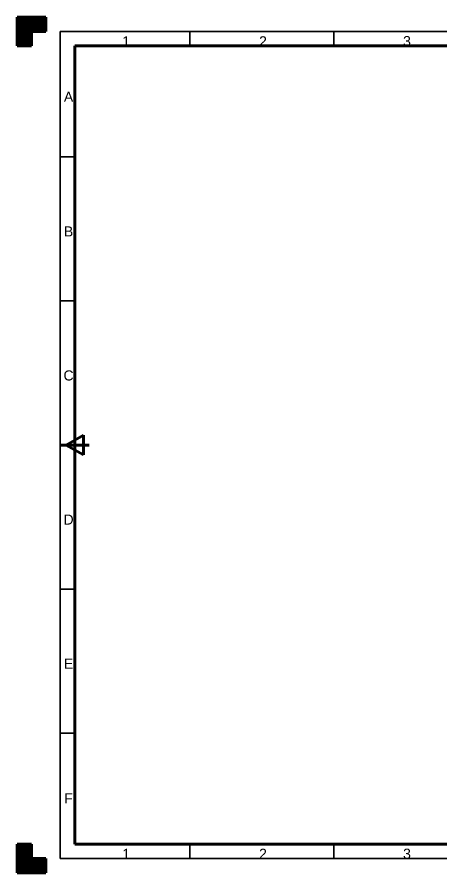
# Model space of a CAD drawing. Header units: millimetres. Extents: x 0 to 420, y 0 to 297.
# Drawn here: x 0 to 147.5, y 0 to 297 of the extents above; entities that cross this region are included whole.
import ezdxf

# ---------------------------------------------------------------- set-up
doc = ezdxf.new("R2010")
doc.units = ezdxf.units.MM
doc.layers.add('256', color=7, linetype='Continuous', true_color=0xffffff)
doc.styles.add('Arial', font='Arial')

# ---------------------------------------------------------------- blocks, each defined once
blk = doc.blocks.new('HATCH1')
at = {"color": 18, "lineweight": 13}
for p, q in [((0, 296.98988), (10, 296.98988)), ((0, 296.94755), (10, 296.94755)), ((0, 296.90522), (10, 296.90522)), ((0, 296.86289), (10, 296.86289)), ((0, 296.82056), (10, 296.82056)), ((0, 296.77823), (10, 296.77823)), ((0, 296.7359), (10, 296.7359)), ((0, 296.69357), (10, 296.69357)), ((0, 296.65124), (10, 296.65124)), ((0, 296.60891), (10, 296.60891)), ((0, 296.56658), (10, 296.56658)), ((0, 296.52425), (10, 296.52425)), ((0, 296.48192), (10, 296.48192)), ((0, 296.43959), (10, 296.43959)), ((0, 296.39726), (10, 296.39726)), ((0, 296.35493), (10, 296.35493)), ((0, 296.3126), (10, 296.3126)), ((0, 296.27027), (10, 296.27027)), ((0, 296.22794), (10, 296.22794)), ((0, 296.18561), (10, 296.18561)), ((0, 296.14328), (10, 296.14328)), ((0, 296.10095), (10, 296.10095)), ((0, 296.05862), (10, 296.05862)), ((0, 296.01629), (10, 296.01629)), ((0, 295.97396), (10, 295.97396)), ((0, 295.93163), (10, 295.93163)), ((0, 295.8893), (10, 295.8893)), ((0, 295.84697), (10, 295.84697)), ((0, 295.80464), (10, 295.80464)), ((0, 295.76231), (10, 295.76231)), ((0, 295.71998), (10, 295.71998)), ((0, 295.67765), (10, 295.67765)), ((0, 295.63532), (10, 295.63532)), ((0, 295.59299), (10, 295.59299)), ((0, 295.55066), (10, 295.55066)), ((0, 295.50833), (10, 295.50833)), ((0, 295.466), (10, 295.466)), ((0, 295.42367), (10, 295.42367)), ((0, 295.38134), (10, 295.38134)), ((0, 295.33901), (10, 295.33901)), ((0, 295.29668), (10, 295.29668)), ((0, 295.25435), (10, 295.25435)), ((0, 295.21202), (10, 295.21202)), ((0, 295.16969), (10, 295.16969)), ((0, 295.12736), (10, 295.12736)), ((0, 295.08503), (10, 295.08503)), ((0, 295.0427), (10, 295.0427)), ((0, 295.00037), (10, 295.00037)), ((0, 294.95804), (10, 294.95804)), ((0, 294.91571), (10, 294.91571)), ((0, 294.87338), (10, 294.87338)), ((0, 294.83105), (10, 294.83105)), ((0, 294.78872), (10, 294.78872)), ((0, 294.74639), (10, 294.74639)), ((0, 294.70406), (10, 294.70406)), ((0, 294.66173), (10, 294.66173)), ((0, 294.6194), (10, 294.6194)), ((0, 294.57707), (10, 294.57707)), ((0, 294.53474), (10, 294.53474)), ((0, 294.49241), (10, 294.49241)), ((0, 294.45008), (10, 294.45008)), ((0, 294.40775), (10, 294.40775)), ((0, 294.36542), (10, 294.36542)), ((0, 294.32309), (10, 294.32309)), ((0, 294.28076), (10, 294.28076)), ((0, 294.23843), (10, 294.23843)), ((0, 294.1961), (10, 294.1961)), ((0, 294.15377), (10, 294.15377)), ((0, 294.11144), (10, 294.11144)), ((0, 294.06911), (10, 294.06911)), ((0, 294.02678), (10, 294.02678)), ((0, 293.98445), (10, 293.98445)), ((0, 293.94212), (10, 293.94212)), ((0, 293.89979), (10, 293.89979)), ((0, 293.85746), (10, 293.85746)), ((0, 293.81513), (10, 293.81513)), ((0, 293.7728), (10, 293.7728)), ((0, 293.73047), (10, 293.73047)), ((0, 293.68814), (10, 293.68814)), ((0, 293.64581), (10, 293.64581)), ((0, 293.60348), (10, 293.60348)), ((0, 293.56115), (10, 293.56115)), ((0, 293.51882), (10, 293.51882)), ((0, 293.47649), (10, 293.47649)), ((0, 293.43416), (10, 293.43416)), ((0, 293.39183), (10, 293.39183)), ((0, 293.3495), (10, 293.3495)), ((0, 293.30717), (10, 293.30717)), ((0, 293.26484), (10, 293.26484)), ((0, 293.22251), (10, 293.22251)), ((0, 293.18018), (10, 293.18018)), ((0, 293.13785), (10, 293.13785)), ((0, 293.09552), (10, 293.09552)), ((0, 293.05319), (10, 293.05319)), ((0, 293.01086), (10, 293.01086)), ((0, 292.96853), (10, 292.96853)), ((0, 292.9262), (10, 292.9262)), ((0, 292.88387), (10, 292.88387)), ((0, 292.84154), (10, 292.84154)), ((0, 292.79921), (10, 292.79921)), ((0, 292.75688), (10, 292.75688)), ((0, 292.71455), (10, 292.71455)), ((0, 292.67222), (10, 292.67222)), ((0, 292.62989), (10, 292.62989)), ((0, 292.58756), (10, 292.58756)), ((0, 292.54523), (10, 292.54523)), ((0, 292.5029), (10, 292.5029)), ((0, 292.46057), (10, 292.46057)), ((0, 292.41824), (10, 292.41824)), ((0, 292.37591), (10, 292.37591)), ((0, 292.33358), (10, 292.33358)), ((0, 292.29125), (10, 292.29125)), ((0, 292.24892), (10, 292.24892)), ((0, 292.20659), (10, 292.20659)), ((0, 292.16426), (10, 292.16426)), ((0, 292.12193), (10, 292.12193)), ((0, 292.0796), (10, 292.0796)), ((0, 292.03727), (10, 292.03727)), ((0, 291.99494), (5, 291.99494)), ((0, 291.95261), (5, 291.95261)), ((0, 291.91028), (5, 291.91028)), ((0, 291.86795), (5, 291.86795)), ((0, 291.82562), (5, 291.82562)), ((0, 291.78329), (5, 291.78329)), ((0, 291.74096), (5, 291.74096)), ((0, 291.69863), (5, 291.69863)), ((0, 291.6563), (5, 291.6563)), ((0, 291.61397), (5, 291.61397)), ((0, 291.57164), (5, 291.57164)), ((0, 291.52931), (5, 291.52931)), ((0, 291.48698), (5, 291.48698)), ((0, 291.44465), (5, 291.44465)), ((0, 291.40232), (5, 291.40232)), ((0, 291.35999), (5, 291.35999)), ((0, 291.31766), (5, 291.31766)), ((0, 291.27533), (5, 291.27533)), ((0, 291.233), (5, 291.233)), ((0, 291.19067), (5, 291.19067)), ((0, 291.14834), (5, 291.14834)), ((0, 291.10601), (5, 291.10601)), ((0, 291.06368), (5, 291.06368)), ((0, 291.02135), (5, 291.02135)), ((0, 290.97902), (5, 290.97902)), ((0, 290.93669), (5, 290.93669)), ((0, 290.89436), (5, 290.89436)), ((0, 290.85203), (5, 290.85203)), ((0, 290.8097), (5, 290.8097)), ((0, 290.76737), (5, 290.76737)), ((0, 290.72504), (5, 290.72504)), ((0, 290.68271), (5, 290.68271)), ((0, 290.64038), (5, 290.64038)), ((0, 290.59805), (5, 290.59805)), ((0, 290.55572), (5, 290.55572)), ((0, 290.51339), (5, 290.51339)), ((0, 290.47106), (5, 290.47106)), ((0, 290.42873), (5, 290.42873)), ((0, 290.3864), (5, 290.3864)), ((0, 290.34407), (5, 290.34407)), ((0, 290.30174), (5, 290.30174)), ((0, 290.25941), (5, 290.25941)), ((0, 290.21708), (5, 290.21708)), ((0, 290.17475), (5, 290.17475)), ((0, 290.13242), (5, 290.13242)), ((0, 290.09009), (5, 290.09009)), ((0, 290.04776), (5, 290.04776)), ((0, 290.00543), (5, 290.00543)), ((0, 289.9631), (5, 289.9631)), ((0, 289.92077), (5, 289.92077)), ((0, 289.87844), (5, 289.87844)), ((0, 289.83611), (5, 289.83611)), ((0, 289.79378), (5, 289.79378)), ((0, 289.75145), (5, 289.75145)), ((0, 289.70912), (5, 289.70912)), ((0, 289.66679), (5, 289.66679)), ((0, 289.62446), (5, 289.62446)), ((0, 289.58213), (5, 289.58213)), ((0, 289.5398), (5, 289.5398)), ((0, 289.49747), (5, 289.49747)), ((0, 289.45514), (5, 289.45514)), ((0, 289.41281), (5, 289.41281)), ((0, 289.37048), (5, 289.37048)), ((0, 289.32815), (5, 289.32815)), ((0, 289.28582), (5, 289.28582)), ((0, 289.24349), (5, 289.24349)), ((0, 289.20116), (5, 289.20116)), ((0, 289.15883), (5, 289.15883)), ((0, 289.1165), (5, 289.1165)), ((0, 289.07417), (5, 289.07417)), ((0, 289.03184), (5, 289.03184)), ((0, 288.98951), (5, 288.98951)), ((0, 288.94718), (5, 288.94718)), ((0, 288.90485), (5, 288.90485)), ((0, 288.86252), (5, 288.86252)), ((0, 288.82019), (5, 288.82019)), ((0, 288.77786), (5, 288.77786)), ((0, 288.73553), (5, 288.73553)), ((0, 288.6932), (5, 288.6932)), ((0, 288.65087), (5, 288.65087)), ((0, 288.60854), (5, 288.60854)), ((0, 288.56621), (5, 288.56621)), ((0, 288.52388), (5, 288.52388)), ((0, 288.48155), (5, 288.48155)), ((0, 288.43922), (5, 288.43922)), ((0, 288.39689), (5, 288.39689)), ((0, 288.35456), (5, 288.35456)), ((0, 288.31223), (5, 288.31223)), ((0, 288.2699), (5, 288.2699)), ((0, 288.22757), (5, 288.22757)), ((0, 288.18524), (5, 288.18524)), ((0, 288.14291), (5, 288.14291)), ((0, 288.10058), (5, 288.10058)), ((0, 288.05825), (5, 288.05825)), ((0, 288.01592), (5, 288.01592)), ((0, 287.97359), (5, 287.97359)), ((0, 287.93126), (5, 287.93126)), ((0, 287.88893), (5, 287.88893)), ((0, 287.8466), (5, 287.8466)), ((0, 287.80427), (5, 287.80427)), ((0, 287.76194), (5, 287.76194)), ((0, 287.71961), (5, 287.71961)), ((0, 287.67728), (5, 287.67728)), ((0, 287.63495), (5, 287.63495)), ((0, 287.59262), (5, 287.59262)), ((0, 287.55029), (5, 287.55029)), ((0, 287.50796), (5, 287.50796)), ((0, 287.46563), (5, 287.46563)), ((0, 287.4233), (5, 287.4233)), ((0, 287.38097), (5, 287.38097)), ((0, 287.33864), (5, 287.33864)), ((0, 287.29631), (5, 287.29631)), ((0, 287.25398), (5, 287.25398)), ((0, 287.21165), (5, 287.21165)), ((0, 287.16932), (5, 287.16932)), ((0, 287.12699), (5, 287.12699)), ((0, 287.08466), (5, 287.08466)), ((0, 287.04233), (5, 287.04233)), ((0, 287), (5, 287))]:
    blk.add_line(p, q, dxfattribs=at)
blk = doc.blocks.new('HATCH7')
at = {"color": 18, "lineweight": 13}
for p, q in [((0, 9.98988), (5, 9.98988)), ((0, 9.94755), (5, 9.94755)), ((0, 9.90522), (5, 9.90522)), ((0, 9.86289), (5, 9.86289)), ((0, 9.82056), (5, 9.82056)), ((0, 9.77823), (5, 9.77823)), ((0, 9.7359), (5, 9.7359)), ((0, 9.69357), (5, 9.69357)), ((0, 9.65124), (5, 9.65124)), ((0, 9.60891), (5, 9.60891)), ((0, 9.56658), (5, 9.56658)), ((0, 9.52425), (5, 9.52425)), ((0, 9.48192), (5, 9.48192)), ((0, 9.43959), (5, 9.43959)), ((0, 9.39726), (5, 9.39726)), ((0, 9.35493), (5, 9.35493)), ((0, 9.3126), (5, 9.3126)), ((0, 9.27027), (5, 9.27027)), ((0, 9.22794), (5, 9.22794)), ((0, 9.18561), (5, 9.18561)), ((0, 9.14328), (5, 9.14328)), ((0, 9.10095), (5, 9.10095)), ((0, 9.05862), (5, 9.05862)), ((0, 9.01629), (5, 9.01629)), ((0, 8.97396), (5, 8.97396)), ((0, 8.93163), (5, 8.93163)), ((0, 8.8893), (5, 8.8893)), ((0, 8.84697), (5, 8.84697)), ((0, 8.80464), (5, 8.80464)), ((0, 8.76231), (5, 8.76231)), ((0, 8.71998), (5, 8.71998)), ((0, 8.67765), (5, 8.67765)), ((0, 8.63532), (5, 8.63532)), ((0, 8.59299), (5, 8.59299)), ((0, 8.55066), (5, 8.55066)), ((0, 8.50833), (5, 8.50833)), ((0, 8.466), (5, 8.466)), ((0, 8.42367), (5, 8.42367)), ((0, 8.38134), (5, 8.38134)), ((0, 8.33901), (5, 8.33901)), ((0, 8.29668), (5, 8.29668)), ((0, 8.25435), (5, 8.25435)), ((0, 8.21202), (5, 8.21202)), ((0, 8.16969), (5, 8.16969)), ((0, 8.12736), (5, 8.12736)), ((0, 8.08503), (5, 8.08503)), ((0, 8.0427), (5, 8.0427)), ((0, 8.00037), (5, 8.00037)), ((0, 7.95804), (5, 7.95804)), ((0, 7.91571), (5, 7.91571)), ((0, 7.87338), (5, 7.87338)), ((0, 7.83105), (5, 7.83105)), ((0, 7.78872), (5, 7.78872)), ((0, 7.74639), (5, 7.74639)), ((0, 7.70406), (5, 7.70406)), ((0, 7.66173), (5, 7.66173)), ((0, 7.6194), (5, 7.6194)), ((0, 7.57707), (5, 7.57707)), ((0, 7.53474), (5, 7.53474)), ((0, 7.49241), (5, 7.49241)), ((0, 7.45008), (5, 7.45008)), ((0, 7.40775), (5, 7.40775)), ((0, 7.36542), (5, 7.36542)), ((0, 7.32309), (5, 7.32309)), ((0, 7.28076), (5, 7.28076)), ((0, 7.23843), (5, 7.23843)), ((0, 7.1961), (5, 7.1961)), ((0, 7.15377), (5, 7.15377)), ((0, 7.11144), (5, 7.11144)), ((0, 7.06911), (5, 7.06911)), ((0, 7.02678), (5, 7.02678)), ((0, 6.98445), (5, 6.98445)), ((0, 6.94212), (5, 6.94212)), ((0, 6.89979), (5, 6.89979)), ((0, 6.85746), (5, 6.85746)), ((0, 6.81513), (5, 6.81513)), ((0, 6.7728), (5, 6.7728)), ((0, 6.73047), (5, 6.73047)), ((0, 6.68814), (5, 6.68814)), ((0, 6.64581), (5, 6.64581)), ((0, 6.60348), (5, 6.60348)), ((0, 6.56115), (5, 6.56115)), ((0, 6.51882), (5, 6.51882)), ((0, 6.47649), (5, 6.47649)), ((0, 6.43416), (5, 6.43416)), ((0, 6.39183), (5, 6.39183)), ((0, 6.3495), (5, 6.3495)), ((0, 6.30717), (5, 6.30717)), ((0, 6.26484), (5, 6.26484)), ((0, 6.22251), (5, 6.22251)), ((0, 6.18018), (5, 6.18018)), ((0, 6.13785), (5, 6.13785)), ((0, 6.09552), (5, 6.09552)), ((0, 6.05319), (5, 6.05319)), ((0, 6.01086), (5, 6.01086)), ((0, 5.96853), (5, 5.96853)), ((0, 5.9262), (5, 5.9262)), ((0, 5.88387), (5, 5.88387)), ((0, 5.84154), (5, 5.84154)), ((0, 5.79921), (5, 5.79921)), ((0, 5.75688), (5, 5.75688)), ((0, 5.71455), (5, 5.71455)), ((0, 5.67222), (5, 5.67222)), ((0, 5.62989), (5, 5.62989)), ((0, 5.58756), (5, 5.58756)), ((0, 5.54523), (5, 5.54523)), ((0, 5.5029), (5, 5.5029)), ((0, 5.46057), (5, 5.46057)), ((0, 5.41824), (5, 5.41824)), ((0, 5.37591), (5, 5.37591)), ((0, 5.33358), (5, 5.33358)), ((0, 5.29125), (5, 5.29125)), ((0, 5.24892), (5, 5.24892)), ((0, 5.20659), (5, 5.20659)), ((0, 5.16426), (5, 5.16426)), ((0, 5.12193), (5, 5.12193)), ((0, 5.0796), (5, 5.0796)), ((0, 5.03727), (5, 5.03727)), ((0, 4.99494), (10, 4.99494)), ((0, 4.95261), (10, 4.95261)), ((0, 4.91028), (10, 4.91028)), ((0, 4.86795), (10, 4.86795)), ((0, 4.82562), (10, 4.82562)), ((0, 4.78329), (10, 4.78329)), ((0, 4.74096), (10, 4.74096)), ((0, 4.69863), (10, 4.69863)), ((0, 4.6563), (10, 4.6563)), ((0, 4.61397), (10, 4.61397)), ((0, 4.57164), (10, 4.57164)), ((0, 4.52931), (10, 4.52931)), ((0, 4.48698), (10, 4.48698)), ((0, 4.44465), (10, 4.44465)), ((0, 4.40232), (10, 4.40232)), ((0, 4.35999), (10, 4.35999)), ((0, 4.31766), (10, 4.31766)), ((0, 4.27533), (10, 4.27533)), ((0, 4.233), (10, 4.233)), ((0, 4.19067), (10, 4.19067)), ((0, 4.14834), (10, 4.14834)), ((0, 4.10601), (10, 4.10601)), ((0, 4.06368), (10, 4.06368)), ((0, 4.02135), (10, 4.02135)), ((0, 3.97902), (10, 3.97902)), ((0, 3.93669), (10, 3.93669)), ((0, 3.89436), (10, 3.89436)), ((0, 3.85203), (10, 3.85203)), ((0, 3.8097), (10, 3.8097)), ((0, 3.76737), (10, 3.76737)), ((0, 3.72504), (10, 3.72504)), ((0, 3.68271), (10, 3.68271)), ((0, 3.64038), (10, 3.64038)), ((0, 3.59805), (10, 3.59805)), ((0, 3.55572), (10, 3.55572)), ((0, 3.51339), (10, 3.51339)), ((0, 3.47106), (10, 3.47106)), ((0, 3.42873), (10, 3.42873)), ((0, 3.3864), (10, 3.3864)), ((0, 3.34407), (10, 3.34407)), ((0, 3.30174), (10, 3.30174)), ((0, 3.25941), (10, 3.25941)), ((0, 3.21708), (10, 3.21708)), ((0, 3.17475), (10, 3.17475)), ((0, 3.13242), (10, 3.13242)), ((0, 3.09009), (10, 3.09009)), ((0, 3.04776), (10, 3.04776)), ((0, 3.00543), (10, 3.00543)), ((0, 2.9631), (10, 2.9631)), ((0, 2.92077), (10, 2.92077)), ((0, 2.87844), (10, 2.87844)), ((0, 2.83611), (10, 2.83611)), ((0, 2.79378), (10, 2.79378)), ((0, 2.75145), (10, 2.75145)), ((0, 2.70912), (10, 2.70912)), ((0, 2.66679), (10, 2.66679)), ((0, 2.62446), (10, 2.62446)), ((0, 2.58213), (10, 2.58213)), ((0, 2.5398), (10, 2.5398)), ((0, 2.49747), (10, 2.49747)), ((0, 2.45514), (10, 2.45514)), ((0, 2.41281), (10, 2.41281)), ((0, 2.37048), (10, 2.37048)), ((0, 2.32815), (10, 2.32815)), ((0, 2.28582), (10, 2.28582)), ((0, 2.24349), (10, 2.24349)), ((0, 2.20116), (10, 2.20116)), ((0, 2.15883), (10, 2.15883)), ((0, 2.1165), (10, 2.1165)), ((0, 2.07417), (10, 2.07417)), ((0, 2.03184), (10, 2.03184)), ((0, 1.98951), (10, 1.98951)), ((0, 1.94718), (10, 1.94718)), ((0, 1.90485), (10, 1.90485)), ((0, 1.86252), (10, 1.86252)), ((0, 1.82019), (10, 1.82019)), ((0, 1.77786), (10, 1.77786)), ((0, 1.73553), (10, 1.73553)), ((0, 1.6932), (10, 1.6932)), ((0, 1.65087), (10, 1.65087)), ((0, 1.60854), (10, 1.60854)), ((0, 1.56621), (10, 1.56621)), ((0, 1.52388), (10, 1.52388)), ((0, 1.48155), (10, 1.48155)), ((0, 1.43922), (10, 1.43922)), ((0, 1.39689), (10, 1.39689)), ((0, 1.35456), (10, 1.35456)), ((0, 1.31223), (10, 1.31223)), ((0, 1.2699), (10, 1.2699)), ((0, 1.22757), (10, 1.22757)), ((0, 1.18524), (10, 1.18524)), ((0, 1.14291), (10, 1.14291)), ((0, 1.10058), (10, 1.10058)), ((0, 1.05825), (10, 1.05825)), ((0, 1.01592), (10, 1.01592)), ((0, 0.97359), (10, 0.97359)), ((0, 0.93126), (10, 0.93126)), ((0, 0.88893), (10, 0.88893)), ((0, 0.8466), (10, 0.8466)), ((0, 0.80427), (10, 0.80427)), ((0, 0.76194), (10, 0.76194)), ((0, 0.71961), (10, 0.71961)), ((0, 0.67728), (10, 0.67728)), ((0, 0.63495), (10, 0.63495)), ((0, 0.59262), (10, 0.59262)), ((0, 0.55029), (10, 0.55029)), ((0, 0.50796), (10, 0.50796)), ((0, 0.46563), (10, 0.46563)), ((0, 0.4233), (10, 0.4233)), ((0, 0.38097), (10, 0.38097)), ((0, 0.33864), (10, 0.33864)), ((0, 0.29631), (10, 0.29631)), ((0, 0.25398), (10, 0.25398)), ((0, 0.21165), (10, 0.21165)), ((0, 0.16932), (10, 0.16932)), ((0, 0.12699), (10, 0.12699)), ((0, 0.08466), (10, 0.08466)), ((0, 0.04233), (10, 0.04233))]:
    blk.add_line(p, q, dxfattribs=at)

msp = doc.modelspace()

# ---------------------------------------------------------------- linework, layer by layer
at = {"layer": '256', "color": 18, "linetype": 'Continuous', "lineweight": 70}
for p, q in [((0, 287), (0, 297)), ((0, 297), (10, 297)), ((10, 297), (10, 292)), ((5, 292), (5, 287)), ((10, 292), (5, 292)), ((5, 287), (0, 287)), ((20, 10), (20, 287)), ((20, 287), (410, 287)), ((17, 148.5), (23, 151.96)), ((23, 151.96), (23, 145.04)), ((23, 145.04), (17, 148.5)), ((17, 148.5), (25, 148.5)), ((0, 10), (5, 10)), ((0, 0), (0, 10)), ((5, 10), (5, 5)), ((410, 10), (20, 10)), ((5, 5), (10, 5)), ((10, 5), (10, 0)), ((10, 0), (0, 0))]:
    msp.add_line(p, q, dxfattribs=at)
at = {"layer": '256', "color": 18, "linetype": 'Continuous', "lineweight": 35}
for p, q in [((15, 5), (15, 292)), ((15, 292), (415, 292)), ((60, 292), (60, 287)), ((110, 292), (110, 287)), ((15, 248.5), (20, 248.5)), ((15, 198.5), (20, 198.5)), ((15, 148.5), (20, 148.5)), ((15, 98.5), (20, 98.5)), ((15, 48.5), (20, 48.5)), ((60, 10), (60, 5)), ((110, 10), (110, 5)), ((415, 5), (15, 5))]:
    msp.add_line(p, q, dxfattribs=at)
at = {"layer": '256', "color": 18, "linetype": 'Continuous', "lineweight": 200}
for q in [(15, 148.5), (25, 148.5)]:
    msp.add_line((20, 148.5), q, dxfattribs=at)

# ---------------------------------------------------------------- block references
at = {"layer": '256', "color": 18, "linetype": 'Continuous', "lineweight": 35}
for name in ['HATCH1', 'HATCH7']:
    msp.add_blockref(name, (0, 0), dxfattribs=at)

# ---------------------------------------------------------------- texts
at = {"layer": '256', "color": 18, "linetype": 'Continuous', "lineweight": 13, "char_height": 3.5, "attachment_point": 7, "line_spacing_factor": 1.047437, "style": 'Arial'}
for s, insert in [('\\fArial|b0|i0;\\W1.0000;1', (36.5, 286.86)), ('\\fArial|b0|i0;\\W1.0000;2', (84, 286.86)), ('\\fArial|b0|i0;\\W1.0000;3', (134, 286.86)), ('\\fArial|b0|i0;\\W1.0000;A', (16.23, 267.62)), ('\\fArial|b0|i0;\\W1.0000;B', (16.23, 220.87)), ('\\fArial|b0|i0;\\W1.0000;C', (16.09, 170.84)), ('\\fArial|b0|i0;\\W1.0000;D', (16.09, 120.87)), ('\\fArial|b0|i0;\\W1.0000;E', (16.23, 70.87)), ('\\fArial|b0|i0;\\W1.0000;F', (16.37, 24.12)), ('\\fArial|b0|i0;\\W1.0000;1', (36.5, 4.86)), ('\\fArial|b0|i0;\\W1.0000;2', (84, 4.86)), ('\\fArial|b0|i0;\\W1.0000;3', (134, 4.86))]:
    msp.add_mtext(s, dxfattribs=dict(at, insert=insert))

doc.saveas('drawing.dxf')
